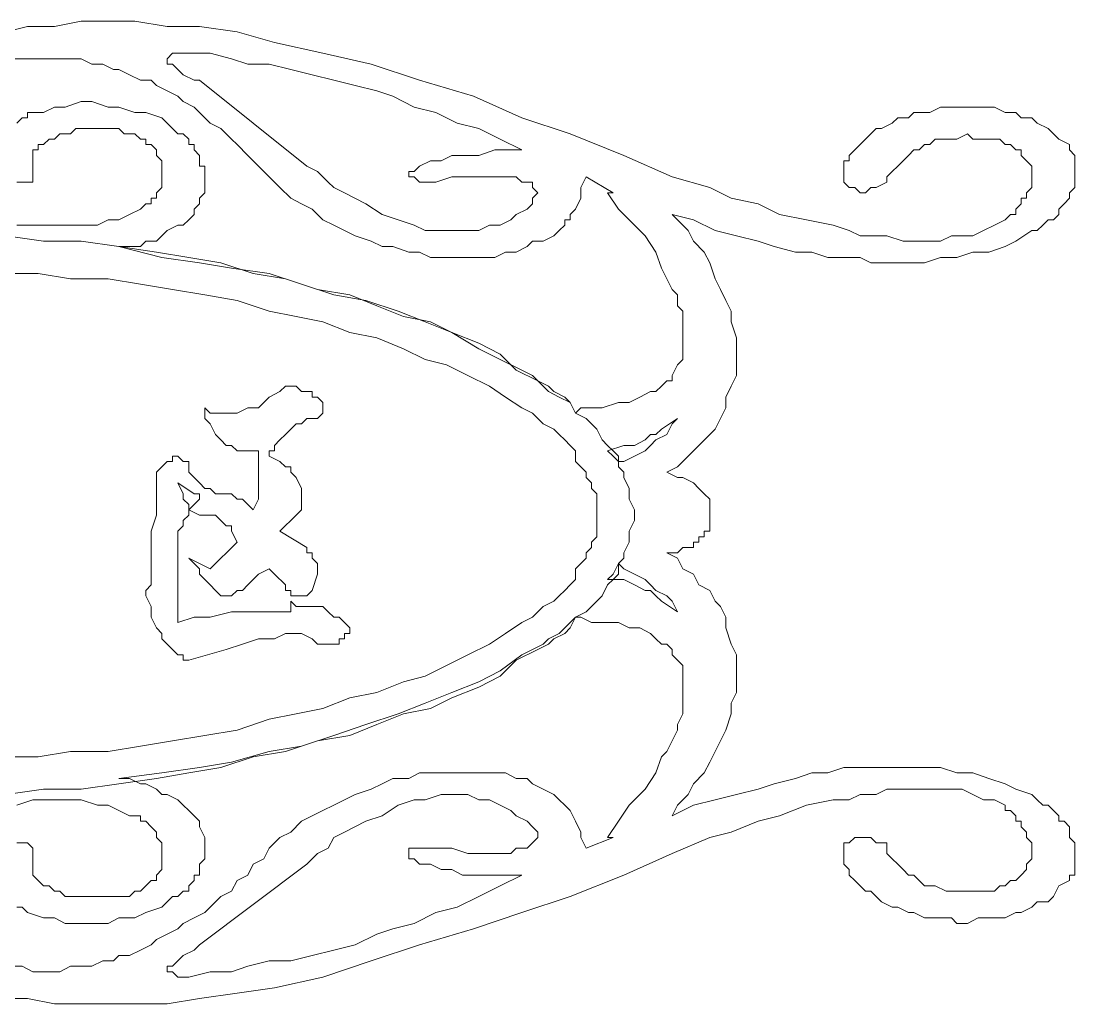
# Model space of a CAD drawing. Extents: x -66030 to 95157, y -13132 to 45879.
# Drawn here: x 1167 to 1934, y 9827 to 10541 of the extents above; entities that cross this region are included whole.
import ezdxf

# ---------------------------------------------------------------- set-up
doc = ezdxf.new("R2010")
doc.units = 0
doc.header["$LTSCALE"] = 100
doc.header["$MEASUREMENT"] = 0
doc.layers.get('0').update_dxf_attribs({"linetype": 'CONTINUOUS'})

msp = doc.modelspace()

# ---------------------------------------------------------------- linework, layer by layer
at = {"lineweight": 0}
for points in [[(1156.49, 9830.49), (1172.11, 9830.49), (1191.64, 9826.58), (1211.17, 9826.58), (1230.7, 9826.58), (1250.23, 9826.58), (1273.67, 9826.58), (1297.1, 9830.49), (1324.44, 9834.39), (1351.79, 9838.3), (1386.94, 9846.11), (1422.09, 9857.83), (1457.25, 9869.55), (1496.31, 9881.26), (1531.46, 9892.98), (1566.61, 9904.7), (1605.67, 9920.32), (1640.83, 9935.95), (1668.17, 9947.67), (1683.79, 9951.57), (1703.32, 9959.38), (1718.95, 9963.29), (1738.48, 9971.1), (1758.01, 9975.01), (1769.72, 9975.01), (1777.54, 9978.91), (1789.25, 9978.91), (1797.07, 9982.82), (1808.78, 9982.82), (1816.6, 9982.82), (1828.31, 9982.82), (1836.13, 9982.82), (1843.94, 9982.82), (1851.75, 9982.82), (1859.56, 9978.91), (1867.37, 9975.01), (1875.18, 9975.01), (1883, 9971.1), (1883, 9967.2), (1886.9, 9967.2), (1890.81, 9963.29), (1890.81, 9959.38), (1894.71, 9959.38), (1894.71, 9955.48), (1898.62, 9951.57), (1898.62, 9947.67), (1902.53, 9943.76), (1902.53, 9939.85), (1902.53, 9935.95), (1902.53, 9932.04), (1902.53, 9932.04), (1898.62, 9928.14), (1898.62, 9924.23), (1894.71, 9920.32), (1894.71, 9920.32), (1890.81, 9916.42), (1886.9, 9916.42), (1883, 9912.51), (1879.09, 9912.51), (1875.18, 9908.61), (1867.37, 9908.61), (1863.47, 9908.61), (1859.56, 9908.61), (1855.66, 9908.61), (1847.84, 9908.61), (1843.94, 9908.61), (1840.03, 9908.61), (1832.22, 9912.51), (1828.31, 9912.51), (1824.41, 9912.51), (1820.5, 9916.42), (1816.6, 9920.32), (1812.69, 9920.32), (1808.78, 9924.23), (1804.88, 9928.14), (1800.97, 9932.04), (1797.07, 9935.95), (1797.07, 9943.76), (1789.25, 9943.76), (1785.35, 9947.67), (1781.44, 9947.67), (1777.54, 9947.67), (1777.54, 9947.67), (1773.63, 9947.67), (1773.63, 9947.67), (1769.72, 9943.76), (1769.72, 9943.76), (1765.82, 9943.76), (1765.82, 9939.85), (1765.82, 9935.95), (1765.82, 9932.04), (1765.82, 9928.14), (1769.72, 9924.23), (1769.72, 9920.32), (1773.63, 9916.42), (1777.54, 9912.51), (1781.44, 9908.61), (1785.35, 9908.61), (1789.25, 9904.7), (1793.16, 9900.79), (1800.97, 9896.89), (1804.88, 9896.89), (1812.69, 9892.98), (1816.6, 9892.98), (1824.41, 9889.08), (1828.31, 9889.08), (1836.13, 9889.08), (1843.94, 9889.08), (1847.84, 9885.17), (1855.66, 9885.17), (1863.47, 9889.08), (1871.28, 9889.08), (1875.18, 9889.08), (1883, 9889.08), (1890.81, 9892.98), (1894.71, 9892.98), (1902.53, 9896.89), (1906.43, 9900.79), (1914.24, 9900.79), (1918.15, 9904.7), (1922.06, 9912.51), (1929.87, 9916.42), (1929.87, 9920.32), (1933.77, 9920.32), (1933.77, 9924.23), (1933.77, 9928.14), (1933.77, 9932.04), (1933.77, 9935.95), (1933.77, 9939.85), (1933.77, 9943.76), (1933.77, 9943.76), (1929.87, 9947.67), (1929.87, 9951.57), (1929.87, 9955.48), (1925.96, 9959.38), (1922.06, 9959.38), (1922.06, 9963.29), (1918.15, 9967.2), (1914.24, 9971.1), (1910.34, 9971.1), (1906.43, 9975.01), (1902.53, 9978.91), (1890.81, 9982.82), (1883, 9986.72), (1871.28, 9990.63), (1859.56, 9994.54), (1847.84, 9994.54), (1836.13, 9998.44), (1824.41, 9998.44), (1816.6, 9998.44), (1808.78, 9998.44), (1797.07, 9998.44), (1785.35, 9998.44), (1777.54, 9998.44), (1765.82, 9998.44), (1754.1, 9994.54), (1742.38, 9994.54), (1730.66, 9990.63), (1715.04, 9986.72), (1703.32, 9982.82), (1687.7, 9978.91), (1672.07, 9975.01), (1656.45, 9971.1), (1640.83, 9963.29), (1644.73, 9971.1), (1652.54, 9978.91), (1656.45, 9986.72), (1664.26, 9994.54), (1668.17, 10002.35), (1672.07, 10010.16), (1675.98, 10017.97), (1679.89, 10025.78), (1683.79, 10037.5), (1683.79, 10045.31), (1687.7, 10053.13), (1687.7, 10060.94), (1687.7, 10072.66), (1687.7, 10080.47), (1683.79, 10088.28), (1679.89, 10100), (1679.89, 10107.81), (1675.98, 10115.62), (1672.07, 10119.53), (1668.17, 10127.34), (1660.36, 10131.25), (1656.45, 10139.06), (1648.64, 10142.96), (1644.73, 10150.78), (1636.92, 10154.68), (1644.73, 10154.68), (1648.64, 10158.59), (1656.45, 10158.59), (1656.45, 10162.49), (1660.36, 10162.49), (1660.36, 10166.4), (1664.26, 10166.4), (1664.26, 10170.31), (1668.17, 10170.31), (1668.17, 10174.21), (1668.17, 10174.21), (1668.17, 10178.12), (1668.17, 10182.02), (1668.17, 10182.02), (1668.17, 10182.02), (1668.17, 10182.02), (1668.17, 10185.93), (1668.17, 10185.93), (1668.17, 10185.93), (1668.17, 10185.93), (1668.17, 10189.84), (1668.17, 10193.74), (1668.17, 10193.74), (1664.26, 10197.65), (1664.26, 10197.65), (1660.36, 10201.55), (1660.36, 10201.55), (1656.45, 10205.46), (1656.45, 10205.46), (1648.64, 10209.37), (1644.73, 10209.37), (1636.92, 10213.27), (1644.73, 10217.18), (1648.64, 10221.08), (1656.45, 10228.89), (1660.36, 10232.8), (1668.17, 10240.61), (1672.07, 10244.52), (1675.98, 10252.33), (1679.89, 10260.14), (1679.89, 10267.95), (1683.79, 10275.77), (1687.7, 10283.58), (1687.7, 10295.3), (1687.7, 10303.11), (1687.7, 10310.92), (1683.79, 10322.64), (1683.79, 10330.45), (1679.89, 10338.26), (1675.98, 10346.07), (1672.07, 10353.89), (1668.17, 10365.6), (1664.26, 10373.42), (1656.45, 10381.23), (1652.54, 10389.04), (1644.73, 10396.85), (1640.83, 10400.76), (1656.45, 10396.85), (1672.07, 10389.04), (1687.7, 10385.13), (1703.32, 10381.23), (1715.04, 10377.32), (1730.66, 10373.42), (1742.38, 10373.42), (1754.1, 10369.51), (1765.82, 10369.51), (1777.54, 10369.51), (1785.35, 10365.6), (1797.07, 10365.6), (1808.78, 10365.6), (1816.6, 10365.6), (1824.41, 10365.6), (1836.13, 10369.51), (1847.84, 10369.51), (1859.56, 10373.42), (1871.28, 10373.42), (1883, 10377.32), (1890.81, 10381.23), (1902.53, 10389.04), (1906.43, 10389.04), (1910.34, 10392.95), (1914.24, 10396.85), (1918.15, 10396.85), (1922.06, 10400.76), (1922.06, 10404.66), (1925.96, 10408.57), (1929.87, 10412.48), (1929.87, 10412.48), (1929.87, 10416.38), (1933.77, 10420.29), (1933.77, 10424.19), (1933.77, 10428.1), (1933.77, 10432.01), (1933.77, 10432.01), (1933.77, 10435.91), (1933.77, 10439.82), (1933.77, 10443.72), (1929.87, 10447.63), (1929.87, 10451.54), (1922.06, 10455.44), (1918.15, 10459.35), (1914.24, 10463.25), (1906.43, 10467.16), (1902.53, 10471.06), (1894.71, 10471.06), (1890.81, 10474.97), (1883, 10474.97), (1875.18, 10478.88), (1871.28, 10478.88), (1863.47, 10478.88), (1855.66, 10478.88), (1847.84, 10478.88), (1843.94, 10478.88), (1836.13, 10478.88), (1828.31, 10474.97), (1824.41, 10474.97), (1816.6, 10474.97), (1812.69, 10471.06), (1804.88, 10471.06), (1800.97, 10467.16), (1793.16, 10463.25), (1789.25, 10463.25), (1785.35, 10459.35), (1781.44, 10455.44), (1777.54, 10451.54), (1773.63, 10447.63), (1769.72, 10443.72), (1769.72, 10439.82), (1765.82, 10439.82), (1765.82, 10435.91), (1765.82, 10432.01), (1765.82, 10424.19), (1765.82, 10424.19), (1769.72, 10420.29), (1769.72, 10420.29), (1773.63, 10420.29), (1773.63, 10420.29), (1777.54, 10416.38), (1777.54, 10416.38), (1781.44, 10416.38), (1785.35, 10420.29), (1789.25, 10420.29), (1797.07, 10424.19), (1797.07, 10428.1), (1800.97, 10432.01), (1804.88, 10435.91), (1808.78, 10439.82), (1812.69, 10443.72), (1816.6, 10447.63), (1820.5, 10447.63), (1824.41, 10451.54), (1828.31, 10451.54), (1832.22, 10455.44), (1840.03, 10455.44), (1843.94, 10455.44), (1847.84, 10455.44), (1855.66, 10459.35), (1859.56, 10455.44), (1863.47, 10455.44), (1867.37, 10455.44), (1875.18, 10455.44), (1879.09, 10455.44), (1883, 10451.54), (1886.9, 10451.54), (1890.81, 10447.63), (1894.71, 10447.63), (1894.71, 10443.72), (1898.62, 10439.82), (1898.62, 10439.82), (1902.53, 10435.91), (1902.53, 10432.01), (1902.53, 10428.1), (1902.53, 10424.19), (1902.53, 10420.29), (1898.62, 10416.38), (1898.62, 10412.48), (1894.71, 10412.48), (1894.71, 10408.57), (1890.81, 10404.66), (1890.81, 10400.76), (1886.9, 10400.76), (1883, 10396.85), (1883, 10396.85), (1875.18, 10392.95), (1867.37, 10389.04), (1859.56, 10385.13), (1851.75, 10385.13), (1843.94, 10385.13), (1836.13, 10381.23), (1828.31, 10381.23), (1816.6, 10381.23), (1808.78, 10381.23), (1797.07, 10385.13), (1789.25, 10385.13), (1777.54, 10385.13), (1769.72, 10389.04), (1758.01, 10392.95), (1738.48, 10396.85), (1718.95, 10400.76), (1703.32, 10408.57), (1683.79, 10412.48), (1668.17, 10420.29), (1640.83, 10428.1), (1605.67, 10443.72), (1566.61, 10459.35), (1531.46, 10471.06), (1496.31, 10486.69), (1457.25, 10498.41), (1422.09, 10510.12), (1386.94, 10517.94), (1351.79, 10525.75), (1324.44, 10533.56), (1297.1, 10537.47), (1273.67, 10537.47), (1250.23, 10541.37), (1230.7, 10541.37), (1211.17, 10541.37), (1191.64, 10537.47), (1172.11, 10537.47), (1156.49, 10533.56)], [(1156.49, 9830.49), (1172.11, 9830.49), (1191.64, 9826.58), (1211.17, 9826.58), (1230.7, 9826.58), (1250.23, 9826.58), (1273.67, 9826.58), (1297.1, 9830.49), (1324.44, 9834.39), (1351.79, 9838.3), (1386.94, 9846.11), (1422.09, 9857.83), (1457.25, 9869.55), (1496.31, 9881.26), (1531.46, 9892.98), (1566.61, 9904.7), (1605.67, 9920.32), (1640.83, 9935.95), (1668.17, 9947.67), (1683.79, 9951.57), (1703.32, 9959.38), (1718.95, 9963.29), (1738.48, 9971.1), (1758.01, 9975.01), (1769.72, 9975.01), (1777.54, 9978.91), (1789.25, 9978.91), (1797.07, 9982.82), (1808.78, 9982.82), (1816.6, 9982.82), (1828.31, 9982.82), (1836.13, 9982.82), (1843.94, 9982.82), (1851.75, 9982.82), (1859.56, 9978.91), (1867.37, 9975.01), (1875.18, 9975.01), (1883, 9971.1), (1883, 9967.2), (1886.9, 9967.2), (1890.81, 9963.29), (1890.81, 9959.38), (1894.71, 9959.38), (1894.71, 9955.48), (1898.62, 9951.57), (1898.62, 9947.67), (1902.53, 9943.76), (1902.53, 9939.85), (1902.53, 9935.95), (1902.53, 9932.04), (1902.53, 9932.04), (1898.62, 9928.14), (1898.62, 9924.23), (1894.71, 9920.32), (1894.71, 9920.32), (1890.81, 9916.42), (1886.9, 9916.42), (1883, 9912.51), (1879.09, 9912.51), (1875.18, 9908.61), (1867.37, 9908.61), (1863.47, 9908.61), (1859.56, 9908.61), (1855.66, 9908.61), (1847.84, 9908.61), (1843.94, 9908.61), (1840.03, 9908.61), (1832.22, 9912.51), (1828.31, 9912.51), (1824.41, 9912.51), (1820.5, 9916.42), (1816.6, 9920.32), (1812.69, 9920.32), (1808.78, 9924.23), (1804.88, 9928.14), (1800.97, 9932.04), (1797.07, 9935.95), (1797.07, 9943.76), (1789.25, 9943.76), (1785.35, 9947.67), (1781.44, 9947.67), (1777.54, 9947.67), (1777.54, 9947.67), (1773.63, 9947.67), (1773.63, 9947.67), (1769.72, 9943.76), (1769.72, 9943.76), (1765.82, 9943.76), (1765.82, 9939.85), (1765.82, 9935.95), (1765.82, 9932.04), (1765.82, 9928.14), (1769.72, 9924.23), (1769.72, 9920.32), (1773.63, 9916.42), (1777.54, 9912.51), (1781.44, 9908.61), (1785.35, 9908.61), (1789.25, 9904.7), (1793.16, 9900.79), (1800.97, 9896.89), (1804.88, 9896.89), (1812.69, 9892.98), (1816.6, 9892.98), (1824.41, 9889.08), (1828.31, 9889.08), (1836.13, 9889.08), (1843.94, 9889.08), (1847.84, 9885.17), (1855.66, 9885.17), (1863.47, 9889.08), (1871.28, 9889.08), (1875.18, 9889.08), (1883, 9889.08), (1890.81, 9892.98), (1894.71, 9892.98), (1902.53, 9896.89), (1906.43, 9900.79), (1914.24, 9900.79), (1918.15, 9904.7), (1922.06, 9912.51), (1929.87, 9916.42), (1929.87, 9920.32), (1933.77, 9920.32), (1933.77, 9924.23), (1933.77, 9928.14), (1933.77, 9932.04), (1933.77, 9935.95), (1933.77, 9939.85), (1933.77, 9943.76), (1933.77, 9943.76), (1929.87, 9947.67), (1929.87, 9951.57), (1929.87, 9955.48), (1925.96, 9959.38), (1922.06, 9959.38), (1922.06, 9963.29), (1918.15, 9967.2), (1914.24, 9971.1), (1910.34, 9971.1), (1906.43, 9975.01), (1902.53, 9978.91), (1890.81, 9982.82), (1883, 9986.72), (1871.28, 9990.63), (1859.56, 9994.54), (1847.84, 9994.54), (1836.13, 9998.44), (1824.41, 9998.44), (1816.6, 9998.44), (1808.78, 9998.44), (1797.07, 9998.44), (1785.35, 9998.44), (1777.54, 9998.44), (1765.82, 9998.44), (1754.1, 9994.54), (1742.38, 9994.54), (1730.66, 9990.63), (1715.04, 9986.72), (1703.32, 9982.82), (1687.7, 9978.91), (1672.07, 9975.01), (1656.45, 9971.1), (1640.83, 9963.29), (1644.73, 9971.1), (1652.54, 9978.91), (1656.45, 9986.72), (1664.26, 9994.54), (1668.17, 10002.35), (1672.07, 10010.16), (1675.98, 10017.97), (1679.89, 10025.78), (1683.79, 10037.5), (1683.79, 10045.31), (1687.7, 10053.13), (1687.7, 10060.94), (1687.7, 10072.66), (1687.7, 10080.47), (1683.79, 10088.28), (1679.89, 10100), (1679.89, 10107.81), (1675.98, 10115.62), (1672.07, 10119.53), (1668.17, 10127.34), (1660.36, 10131.25), (1656.45, 10139.06), (1648.64, 10142.96), (1644.73, 10150.78), (1636.92, 10154.68), (1644.73, 10154.68), (1648.64, 10158.59), (1656.45, 10158.59), (1656.45, 10162.49), (1660.36, 10162.49), (1660.36, 10166.4), (1664.26, 10166.4), (1664.26, 10170.31), (1668.17, 10170.31), (1668.17, 10174.21), (1668.17, 10174.21), (1668.17, 10178.12), (1668.17, 10182.02), (1668.17, 10182.02), (1668.17, 10182.02), (1668.17, 10182.02), (1668.17, 10185.93), (1668.17, 10185.93), (1668.17, 10185.93), (1668.17, 10185.93), (1668.17, 10189.84), (1668.17, 10193.74), (1668.17, 10193.74), (1664.26, 10197.65), (1664.26, 10197.65), (1660.36, 10201.55), (1660.36, 10201.55), (1656.45, 10205.46), (1656.45, 10205.46), (1648.64, 10209.37), (1644.73, 10209.37), (1636.92, 10213.27), (1644.73, 10217.18), (1648.64, 10221.08), (1656.45, 10228.89), (1660.36, 10232.8), (1668.17, 10240.61), (1672.07, 10244.52), (1675.98, 10252.33), (1679.89, 10260.14), (1679.89, 10267.95), (1683.79, 10275.77), (1687.7, 10283.58), (1687.7, 10295.3), (1687.7, 10303.11), (1687.7, 10310.92), (1683.79, 10322.64), (1683.79, 10330.45), (1679.89, 10338.26), (1675.98, 10346.07), (1672.07, 10353.89), (1668.17, 10365.6), (1664.26, 10373.42), (1656.45, 10381.23), (1652.54, 10389.04), (1644.73, 10396.85), (1640.83, 10400.76), (1656.45, 10396.85), (1672.07, 10389.04), (1687.7, 10385.13), (1703.32, 10381.23), (1715.04, 10377.32), (1730.66, 10373.42), (1742.38, 10373.42), (1754.1, 10369.51), (1765.82, 10369.51), (1777.54, 10369.51), (1785.35, 10365.6), (1797.07, 10365.6), (1808.78, 10365.6), (1816.6, 10365.6), (1824.41, 10365.6), (1836.13, 10369.51), (1847.84, 10369.51), (1859.56, 10373.42), (1871.28, 10373.42), (1883, 10377.32), (1890.81, 10381.23), (1902.53, 10389.04), (1906.43, 10389.04), (1910.34, 10392.95), (1914.24, 10396.85), (1918.15, 10396.85), (1922.06, 10400.76), (1922.06, 10404.66), (1925.96, 10408.57), (1929.87, 10412.48), (1929.87, 10412.48), (1929.87, 10416.38), (1933.77, 10420.29), (1933.77, 10424.19), (1933.77, 10428.1), (1933.77, 10432.01), (1933.77, 10432.01), (1933.77, 10435.91), (1933.77, 10439.82), (1933.77, 10443.72), (1929.87, 10447.63), (1929.87, 10451.54), (1922.06, 10455.44), (1918.15, 10459.35), (1914.24, 10463.25), (1906.43, 10467.16), (1902.53, 10471.06), (1894.71, 10471.06), (1890.81, 10474.97), (1883, 10474.97), (1875.18, 10478.88), (1871.28, 10478.88), (1863.47, 10478.88), (1855.66, 10478.88), (1847.84, 10478.88), (1843.94, 10478.88), (1836.13, 10478.88), (1828.31, 10474.97), (1824.41, 10474.97), (1816.6, 10474.97), (1812.69, 10471.06), (1804.88, 10471.06), (1800.97, 10467.16), (1793.16, 10463.25), (1789.25, 10463.25), (1785.35, 10459.35), (1781.44, 10455.44), (1777.54, 10451.54), (1773.63, 10447.63), (1769.72, 10443.72), (1769.72, 10439.82), (1765.82, 10439.82), (1765.82, 10435.91), (1765.82, 10432.01), (1765.82, 10424.19), (1765.82, 10424.19), (1769.72, 10420.29), (1769.72, 10420.29), (1773.63, 10420.29), (1773.63, 10420.29), (1777.54, 10416.38), (1777.54, 10416.38), (1781.44, 10416.38), (1785.35, 10420.29), (1789.25, 10420.29), (1797.07, 10424.19), (1797.07, 10428.1), (1800.97, 10432.01), (1804.88, 10435.91), (1808.78, 10439.82), (1812.69, 10443.72), (1816.6, 10447.63), (1820.5, 10447.63), (1824.41, 10451.54), (1828.31, 10451.54), (1832.22, 10455.44), (1840.03, 10455.44), (1843.94, 10455.44), (1847.84, 10455.44), (1855.66, 10459.35), (1859.56, 10455.44), (1863.47, 10455.44), (1867.37, 10455.44), (1875.18, 10455.44), (1879.09, 10455.44), (1883, 10451.54), (1886.9, 10451.54), (1890.81, 10447.63), (1894.71, 10447.63), (1894.71, 10443.72), (1898.62, 10439.82), (1898.62, 10439.82), (1902.53, 10435.91), (1902.53, 10432.01), (1902.53, 10428.1), (1902.53, 10424.19), (1902.53, 10420.29), (1898.62, 10416.38), (1898.62, 10412.48), (1894.71, 10412.48), (1894.71, 10408.57), (1890.81, 10404.66), (1890.81, 10400.76), (1886.9, 10400.76), (1883, 10396.85), (1883, 10396.85), (1875.18, 10392.95), (1867.37, 10389.04), (1859.56, 10385.13), (1851.75, 10385.13), (1843.94, 10385.13), (1836.13, 10381.23), (1828.31, 10381.23), (1816.6, 10381.23), (1808.78, 10381.23), (1797.07, 10385.13), (1789.25, 10385.13), (1777.54, 10385.13), (1769.72, 10389.04), (1758.01, 10392.95), (1738.48, 10396.85), (1718.95, 10400.76), (1703.32, 10408.57), (1683.79, 10412.48), (1668.17, 10420.29), (1640.83, 10428.1), (1605.67, 10443.72), (1566.61, 10459.35), (1531.46, 10471.06), (1496.31, 10486.69), (1457.25, 10498.41), (1422.09, 10510.12), (1386.94, 10517.94), (1351.79, 10525.75), (1324.44, 10533.56), (1297.1, 10537.47), (1273.67, 10537.47), (1250.23, 10541.37), (1230.7, 10541.37), (1211.17, 10541.37), (1191.64, 10537.47), (1172.11, 10537.47), (1156.49, 10533.56)], [(1164.3, 10467.16), (1168.2, 10471.06), (1172.11, 10471.06), (1172.11, 10474.97), (1183.83, 10474.97), (1191.64, 10478.88), (1199.45, 10478.88), (1211.17, 10482.78), (1218.98, 10482.78), (1230.7, 10478.88), (1238.51, 10478.88), (1250.23, 10474.97), (1258.04, 10474.97), (1269.76, 10471.06), (1273.67, 10467.16), (1277.57, 10463.25), (1281.48, 10459.35), (1285.38, 10459.35), (1289.29, 10455.44), (1289.29, 10451.54), (1293.2, 10451.54), (1293.2, 10447.63), (1297.1, 10443.72), (1297.1, 10435.91), (1301.01, 10435.91), (1301.01, 10432.01), (1301.01, 10428.1), (1301.01, 10424.19), (1301.01, 10420.29), (1301.01, 10416.38), (1297.1, 10412.48), (1297.1, 10408.57), (1293.2, 10404.66), (1293.2, 10400.76), (1289.29, 10396.85), (1285.38, 10392.95), (1281.48, 10392.95), (1273.67, 10389.04), (1269.76, 10385.13), (1265.85, 10381.23), (1258.04, 10381.23), (1254.14, 10377.32), (1246.32, 10377.32), (1238.51, 10377.32), (1238.51, 10377.32), (1269.76, 10369.51), (1297.1, 10365.6), (1320.54, 10361.7), (1347.88, 10357.79), (1371.32, 10349.98), (1394.75, 10342.17), (1418.19, 10338.26), (1441.62, 10330.45), (1461.15, 10322.64), (1480.68, 10314.83), (1500.21, 10303.11), (1515.84, 10295.3), (1531.46, 10287.48), (1539.27, 10283.58), (1547.08, 10275.77), (1550.99, 10271.86), (1558.8, 10267.95), (1566.61, 10264.05), (1570.52, 10256.24), (1574.43, 10260.14), (1582.24, 10260.14), (1590.05, 10260.14), (1601.77, 10264.05), (1609.58, 10264.05), (1617.39, 10267.95), (1625.2, 10271.86), (1629.11, 10271.86), (1633.01, 10275.77), (1636.92, 10279.67), (1640.83, 10279.67), (1640.83, 10283.58), (1644.73, 10291.39), (1648.64, 10295.3), (1648.64, 10299.2), (1648.64, 10307.01), (1648.64, 10310.92), (1648.64, 10318.73), (1648.64, 10322.64), (1648.64, 10330.45), (1644.73, 10334.36), (1644.73, 10342.17), (1640.83, 10346.07), (1636.92, 10353.89), (1633.01, 10361.7), (1629.11, 10373.42), (1621.3, 10385.13), (1609.58, 10396.85), (1601.77, 10404.66), (1593.96, 10416.38), (1597.86, 10416.38), (1578.33, 10428.1), (1574.43, 10420.29), (1574.43, 10412.48), (1570.52, 10404.66), (1566.61, 10400.76), (1566.61, 10396.85), (1562.71, 10396.85), (1562.71, 10392.95), (1558.8, 10389.04), (1554.9, 10385.13), (1547.08, 10381.23), (1539.27, 10381.23), (1535.37, 10377.32), (1527.55, 10373.42), (1519.74, 10373.42), (1511.93, 10369.51), (1504.12, 10369.51), (1492.4, 10369.51), (1484.59, 10369.51), (1476.78, 10369.51), (1465.06, 10369.51), (1457.25, 10373.42), (1449.43, 10373.42), (1437.72, 10377.32), (1429.9, 10377.32), (1422.09, 10381.23), (1410.37, 10385.13), (1402.56, 10389.04), (1394.75, 10392.95), (1386.94, 10396.85), (1379.13, 10404.66), (1371.32, 10408.57), (1363.5, 10412.48), (1355.69, 10420.29), (1347.88, 10428.1), (1343.97, 10432.01), (1336.16, 10439.82), (1332.26, 10443.72), (1324.44, 10451.54), (1320.54, 10455.44), (1312.73, 10463.25), (1304.91, 10467.16), (1301.01, 10471.06), (1293.2, 10478.88), (1285.38, 10482.78), (1281.48, 10486.69), (1273.67, 10490.59), (1265.85, 10494.5), (1261.95, 10498.41), (1254.14, 10498.41), (1246.32, 10502.31), (1238.51, 10506.22), (1234.61, 10506.22), (1226.79, 10510.12), (1218.98, 10510.12), (1211.17, 10514.03), (1203.36, 10514.03), (1195.55, 10514.03), (1187.73, 10514.03), (1183.83, 10514.03), (1176.02, 10514.03), (1168.2, 10514.03), (1160.39, 10514.03)], [(1164.3, 10467.16), (1168.2, 10471.06), (1172.11, 10471.06), (1172.11, 10474.97), (1183.83, 10474.97), (1191.64, 10478.88), (1199.45, 10478.88), (1211.17, 10482.78), (1218.98, 10482.78), (1230.7, 10478.88), (1238.51, 10478.88), (1250.23, 10474.97), (1258.04, 10474.97), (1269.76, 10471.06), (1273.67, 10467.16), (1277.57, 10463.25), (1281.48, 10459.35), (1285.38, 10459.35), (1289.29, 10455.44), (1289.29, 10451.54), (1293.2, 10451.54), (1293.2, 10447.63), (1297.1, 10443.72), (1297.1, 10435.91), (1301.01, 10435.91), (1301.01, 10432.01), (1301.01, 10428.1), (1301.01, 10424.19), (1301.01, 10420.29), (1301.01, 10416.38), (1297.1, 10412.48), (1297.1, 10408.57), (1293.2, 10404.66), (1293.2, 10400.76), (1289.29, 10396.85), (1285.38, 10392.95), (1281.48, 10392.95), (1273.67, 10389.04), (1269.76, 10385.13), (1265.85, 10381.23), (1258.04, 10381.23), (1254.14, 10377.32), (1246.32, 10377.32), (1238.51, 10377.32), (1238.51, 10377.32), (1269.76, 10369.51), (1297.1, 10365.6), (1320.54, 10361.7), (1347.88, 10357.79), (1371.32, 10349.98), (1394.75, 10342.17), (1418.19, 10338.26), (1441.62, 10330.45), (1461.15, 10322.64), (1480.68, 10314.83), (1500.21, 10303.11), (1515.84, 10295.3), (1531.46, 10287.48), (1539.27, 10283.58), (1547.08, 10275.77), (1550.99, 10271.86), (1558.8, 10267.95), (1566.61, 10264.05), (1570.52, 10256.24), (1574.43, 10260.14), (1582.24, 10260.14), (1590.05, 10260.14), (1601.77, 10264.05), (1609.58, 10264.05), (1617.39, 10267.95), (1625.2, 10271.86), (1629.11, 10271.86), (1633.01, 10275.77), (1636.92, 10279.67), (1640.83, 10279.67), (1640.83, 10283.58), (1644.73, 10291.39), (1648.64, 10295.3), (1648.64, 10299.2), (1648.64, 10307.01), (1648.64, 10310.92), (1648.64, 10318.73), (1648.64, 10322.64), (1648.64, 10330.45), (1644.73, 10334.36), (1644.73, 10342.17), (1640.83, 10346.07), (1636.92, 10353.89), (1633.01, 10361.7), (1629.11, 10373.42), (1621.3, 10385.13), (1609.58, 10396.85), (1601.77, 10404.66), (1593.96, 10416.38), (1597.86, 10416.38), (1578.33, 10428.1), (1574.43, 10420.29), (1574.43, 10412.48), (1570.52, 10404.66), (1566.61, 10400.76), (1566.61, 10396.85), (1562.71, 10396.85), (1562.71, 10392.95), (1558.8, 10389.04), (1554.9, 10385.13), (1547.08, 10381.23), (1539.27, 10381.23), (1535.37, 10377.32), (1527.55, 10373.42), (1519.74, 10373.42), (1511.93, 10369.51), (1504.12, 10369.51), (1492.4, 10369.51), (1484.59, 10369.51), (1476.78, 10369.51), (1465.06, 10369.51), (1457.25, 10373.42), (1449.43, 10373.42), (1437.72, 10377.32), (1429.9, 10377.32), (1422.09, 10381.23), (1410.37, 10385.13), (1402.56, 10389.04), (1394.75, 10392.95), (1386.94, 10396.85), (1379.13, 10404.66), (1371.32, 10408.57), (1363.5, 10412.48), (1355.69, 10420.29), (1347.88, 10428.1), (1343.97, 10432.01), (1336.16, 10439.82), (1332.26, 10443.72), (1324.44, 10451.54), (1320.54, 10455.44), (1312.73, 10463.25), (1304.91, 10467.16), (1301.01, 10471.06), (1293.2, 10478.88), (1285.38, 10482.78), (1281.48, 10486.69), (1273.67, 10490.59), (1265.85, 10494.5), (1261.95, 10498.41), (1254.14, 10498.41), (1246.32, 10502.31), (1238.51, 10506.22), (1234.61, 10506.22), (1226.79, 10510.12), (1218.98, 10510.12), (1211.17, 10514.03), (1203.36, 10514.03), (1195.55, 10514.03), (1187.73, 10514.03), (1183.83, 10514.03), (1176.02, 10514.03), (1168.2, 10514.03), (1160.39, 10514.03)], [(1164.3, 10392.95), (1176.02, 10392.95), (1187.73, 10392.95), (1199.45, 10392.95), (1211.17, 10392.95), (1222.89, 10392.95), (1230.7, 10396.85), (1238.51, 10396.85), (1246.32, 10400.76), (1254.14, 10404.66), (1254.14, 10404.66), (1258.04, 10408.57), (1261.95, 10408.57), (1261.95, 10412.48), (1265.85, 10412.48), (1265.85, 10416.38), (1269.76, 10420.29), (1269.76, 10424.19), (1269.76, 10428.1), (1269.76, 10428.1), (1269.76, 10432.01), (1269.76, 10435.91), (1269.76, 10439.82), (1269.76, 10439.82), (1265.85, 10443.72), (1265.85, 10447.63), (1261.95, 10451.54), (1258.04, 10451.54), (1258.04, 10455.44), (1254.14, 10455.44), (1250.23, 10459.35), (1246.32, 10459.35), (1242.42, 10459.35), (1238.51, 10463.25), (1230.7, 10463.25), (1226.79, 10463.25), (1222.89, 10463.25), (1215.08, 10463.25), (1211.17, 10463.25), (1207.26, 10463.25), (1203.36, 10459.35), (1199.45, 10459.35), (1195.55, 10459.35), (1191.64, 10455.44), (1187.73, 10455.44), (1183.83, 10451.54), (1179.92, 10451.54), (1179.92, 10447.63), (1176.02, 10447.63), (1176.02, 10443.72), (1176.02, 10439.82), (1176.02, 10439.82), (1176.02, 10435.91), (1176.02, 10432.01), (1176.02, 10428.1), (1176.02, 10428.1), (1176.02, 10424.19), (1176.02, 10424.19), (1172.11, 10424.19), (1172.11, 10424.19), (1168.2, 10424.19), (1164.3, 10424.19)], [(1164.3, 10392.95), (1176.02, 10392.95), (1187.73, 10392.95), (1199.45, 10392.95), (1211.17, 10392.95), (1222.89, 10392.95), (1230.7, 10396.85), (1238.51, 10396.85), (1246.32, 10400.76), (1254.14, 10404.66), (1254.14, 10404.66), (1258.04, 10408.57), (1261.95, 10408.57), (1261.95, 10412.48), (1265.85, 10412.48), (1265.85, 10416.38), (1269.76, 10420.29), (1269.76, 10424.19), (1269.76, 10428.1), (1269.76, 10428.1), (1269.76, 10432.01), (1269.76, 10435.91), (1269.76, 10439.82), (1269.76, 10439.82), (1265.85, 10443.72), (1265.85, 10447.63), (1261.95, 10451.54), (1258.04, 10451.54), (1258.04, 10455.44), (1254.14, 10455.44), (1250.23, 10459.35), (1246.32, 10459.35), (1242.42, 10459.35), (1238.51, 10463.25), (1230.7, 10463.25), (1226.79, 10463.25), (1222.89, 10463.25), (1215.08, 10463.25), (1211.17, 10463.25), (1207.26, 10463.25), (1203.36, 10459.35), (1199.45, 10459.35), (1195.55, 10459.35), (1191.64, 10455.44), (1187.73, 10455.44), (1183.83, 10451.54), (1179.92, 10451.54), (1179.92, 10447.63), (1176.02, 10447.63), (1176.02, 10443.72), (1176.02, 10439.82), (1176.02, 10439.82), (1176.02, 10435.91), (1176.02, 10432.01), (1176.02, 10428.1), (1176.02, 10428.1), (1176.02, 10424.19), (1176.02, 10424.19), (1172.11, 10424.19), (1172.11, 10424.19), (1168.2, 10424.19), (1164.3, 10424.19)], [(1156.49, 9978.91), (1183.83, 9982.82), (1211.17, 9982.82), (1238.51, 9986.72), (1265.85, 9990.63), (1289.29, 9994.54), (1312.73, 9998.44), (1336.16, 10006.25), (1359.6, 10010.16), (1383.03, 10017.97), (1406.47, 10021.88), (1426, 10029.69), (1445.53, 10037.5), (1465.06, 10041.41), (1480.68, 10049.22), (1500.21, 10057.03), (1515.84, 10064.84), (1527.55, 10076.56), (1543.18, 10084.37), (1550.99, 10088.28), (1554.9, 10092.19), (1562.71, 10096.09), (1566.61, 10100), (1570.52, 10107.81), (1578.33, 10111.72), (1582.24, 10115.62), (1586.14, 10119.53), (1590.05, 10123.43), (1593.96, 10131.25), (1597.86, 10135.15), (1601.77, 10139.06), (1601.77, 10146.87), (1605.67, 10150.78), (1605.67, 10154.68), (1609.58, 10162.49), (1609.58, 10166.4), (1609.58, 10170.31), (1613.49, 10178.12), (1613.49, 10182.02), (1613.49, 10185.93), (1609.58, 10193.74), (1609.58, 10197.65), (1609.58, 10201.55), (1605.67, 10209.37), (1605.67, 10213.27), (1601.77, 10217.18), (1601.77, 10224.99), (1597.86, 10228.89), (1593.96, 10232.8), (1590.05, 10236.71), (1586.14, 10244.52), (1582.24, 10248.42), (1578.33, 10252.33), (1570.52, 10256.24), (1566.61, 10264.05), (1562.71, 10267.95), (1554.9, 10271.86), (1550.99, 10275.77), (1543.18, 10279.67), (1527.55, 10287.48), (1515.84, 10299.2), (1500.21, 10307.01), (1480.68, 10314.83), (1465.06, 10322.64), (1445.53, 10326.54), (1426, 10334.36), (1406.47, 10342.17), (1383.03, 10346.07), (1359.6, 10353.89), (1336.16, 10357.79), (1312.73, 10365.6), (1289.29, 10369.51), (1265.85, 10373.42), (1238.51, 10377.32), (1211.17, 10381.23), (1183.83, 10381.23), (1156.49, 10385.13)], [(1152.58, 10006.25), (1179.92, 10006.25), (1203.36, 10010.16), (1230.7, 10010.16), (1254.14, 10014.07), (1277.57, 10017.97), (1301.01, 10021.88), (1324.44, 10025.78), (1347.88, 10033.6), (1367.41, 10037.5), (1386.94, 10041.41), (1406.47, 10049.22), (1426, 10053.13), (1445.53, 10060.94), (1461.15, 10064.84), (1476.78, 10072.66), (1492.4, 10080.47), (1508.02, 10088.28), (1519.74, 10096.09), (1531.46, 10103.9), (1539.27, 10107.81), (1543.18, 10111.72), (1547.08, 10115.62), (1554.9, 10119.53), (1558.8, 10123.43), (1562.71, 10127.34), (1566.61, 10131.25), (1570.52, 10135.15), (1570.52, 10142.96), (1574.43, 10146.87), (1578.33, 10150.78), (1578.33, 10154.68), (1582.24, 10158.59), (1582.24, 10162.49), (1586.14, 10166.4), (1586.14, 10174.21), (1586.14, 10178.12), (1586.14, 10182.02), (1586.14, 10185.93), (1586.14, 10189.84), (1586.14, 10197.65), (1582.24, 10201.55), (1582.24, 10205.46), (1578.33, 10209.37), (1578.33, 10213.27), (1574.43, 10217.18), (1570.52, 10221.08), (1570.52, 10228.89), (1566.61, 10232.8), (1562.71, 10236.71), (1558.8, 10240.61), (1554.9, 10244.52), (1547.08, 10248.42), (1543.18, 10252.33), (1539.27, 10256.24), (1531.46, 10260.14), (1519.74, 10267.95), (1508.02, 10275.77), (1492.4, 10283.58), (1476.78, 10291.39), (1461.15, 10295.3), (1445.53, 10303.11), (1426, 10310.92), (1406.47, 10314.83), (1386.94, 10322.64), (1367.41, 10326.54), (1347.88, 10330.45), (1324.44, 10338.26), (1301.01, 10342.17), (1277.57, 10346.07), (1254.14, 10349.98), (1230.7, 10353.89), (1203.36, 10353.89), (1179.92, 10357.79), (1152.58, 10357.79)], [(1164.3, 9896.89), (1168.2, 9896.89), (1172.11, 9892.98), (1172.11, 9892.98), (1183.83, 9889.08), (1191.64, 9889.08), (1199.45, 9885.17), (1211.17, 9885.17), (1218.98, 9885.17), (1230.7, 9885.17), (1238.51, 9889.08), (1250.23, 9889.08), (1258.04, 9892.98), (1269.76, 9896.89), (1273.67, 9900.79), (1277.57, 9904.7), (1281.48, 9904.7), (1285.38, 9908.61), (1289.29, 9908.61), (1289.29, 9912.51), (1293.2, 9916.42), (1293.2, 9920.32), (1297.1, 9920.32), (1297.1, 9928.14), (1301.01, 9932.04), (1301.01, 9935.95), (1301.01, 9935.95), (1301.01, 9939.85), (1301.01, 9943.76), (1301.01, 9947.67), (1297.1, 9955.48), (1297.1, 9959.38), (1293.2, 9963.29), (1293.2, 9963.29), (1289.29, 9967.2), (1285.38, 9971.1), (1281.48, 9975.01), (1273.67, 9978.91), (1269.76, 9978.91), (1265.85, 9982.82), (1258.04, 9986.72), (1254.14, 9986.72), (1246.32, 9990.63), (1238.51, 9990.63), (1238.51, 9990.63), (1269.76, 9994.54), (1297.1, 9998.44), (1320.54, 10002.35), (1347.88, 10010.16), (1371.32, 10014.07), (1394.75, 10021.88), (1418.19, 10029.69), (1441.62, 10037.5), (1461.15, 10045.31), (1480.68, 10053.13), (1500.21, 10060.94), (1515.84, 10068.75), (1531.46, 10080.47), (1539.27, 10084.37), (1547.08, 10088.28), (1550.99, 10092.19), (1558.8, 10096.09), (1566.61, 10103.9), (1570.52, 10107.81), (1574.43, 10107.81), (1582.24, 10103.9), (1590.05, 10103.9), (1601.77, 10103.9), (1609.58, 10100), (1617.39, 10100), (1625.2, 10096.09), (1629.11, 10092.19), (1633.01, 10088.28), (1636.92, 10088.28), (1640.83, 10084.37), (1640.83, 10080.47), (1644.73, 10076.56), (1648.64, 10072.66), (1648.64, 10064.84), (1648.64, 10060.94), (1648.64, 10053.13), (1648.64, 10049.22), (1648.64, 10041.41), (1648.64, 10037.5), (1644.73, 10029.69), (1644.73, 10025.78), (1640.83, 10017.97), (1636.92, 10010.16), (1633.01, 10006.25), (1629.11, 9994.54), (1621.3, 9982.82), (1609.58, 9971.1), (1601.77, 9959.38), (1593.96, 9947.67), (1597.86, 9947.67), (1578.33, 9939.85), (1574.43, 9947.67), (1574.43, 9951.57), (1570.52, 9959.38), (1566.61, 9967.2), (1566.61, 9967.2), (1562.71, 9971.1), (1562.71, 9971.1), (1558.8, 9975.01), (1554.9, 9978.91), (1547.08, 9982.82), (1539.27, 9986.72), (1535.37, 9990.63), (1527.55, 9990.63), (1519.74, 9994.54), (1511.93, 9994.54), (1504.12, 9994.54), (1492.4, 9994.54), (1484.59, 9994.54), (1476.78, 9994.54), (1465.06, 9994.54), (1457.25, 9994.54), (1449.43, 9990.63), (1437.72, 9990.63), (1429.9, 9986.72), (1422.09, 9982.82), (1410.37, 9978.91), (1402.56, 9975.01), (1394.75, 9971.1), (1386.94, 9967.2), (1379.13, 9963.29), (1371.32, 9959.38), (1363.5, 9951.57), (1355.69, 9947.67), (1347.88, 9939.85), (1343.97, 9932.04), (1336.16, 9928.14), (1332.26, 9920.32), (1324.44, 9916.42), (1320.54, 9908.61), (1312.73, 9904.7), (1304.91, 9896.89), (1301.01, 9892.98), (1293.2, 9889.08), (1285.38, 9885.17), (1281.48, 9881.26), (1273.67, 9877.36), (1265.85, 9873.45), (1261.95, 9869.55), (1254.14, 9865.64), (1246.32, 9861.73), (1238.51, 9861.73), (1234.61, 9857.83), (1226.79, 9857.83), (1218.98, 9853.92), (1211.17, 9853.92), (1203.36, 9853.92), (1195.55, 9850.02), (1187.73, 9850.02), (1183.83, 9850.02), (1176.02, 9850.02), (1168.2, 9853.92), (1160.39, 9853.92)], [(1164.3, 9896.89), (1168.2, 9896.89), (1172.11, 9892.98), (1172.11, 9892.98), (1183.83, 9889.08), (1191.64, 9889.08), (1199.45, 9885.17), (1211.17, 9885.17), (1218.98, 9885.17), (1230.7, 9885.17), (1238.51, 9889.08), (1250.23, 9889.08), (1258.04, 9892.98), (1269.76, 9896.89), (1273.67, 9900.79), (1277.57, 9904.7), (1281.48, 9904.7), (1285.38, 9908.61), (1289.29, 9908.61), (1289.29, 9912.51), (1293.2, 9916.42), (1293.2, 9920.32), (1297.1, 9920.32), (1297.1, 9928.14), (1301.01, 9932.04), (1301.01, 9935.95), (1301.01, 9935.95), (1301.01, 9939.85), (1301.01, 9943.76), (1301.01, 9947.67), (1297.1, 9955.48), (1297.1, 9959.38), (1293.2, 9963.29), (1293.2, 9963.29), (1289.29, 9967.2), (1285.38, 9971.1), (1281.48, 9975.01), (1273.67, 9978.91), (1269.76, 9978.91), (1265.85, 9982.82), (1258.04, 9986.72), (1254.14, 9986.72), (1246.32, 9990.63), (1238.51, 9990.63), (1238.51, 9990.63), (1269.76, 9994.54), (1297.1, 9998.44), (1320.54, 10002.35), (1347.88, 10010.16), (1371.32, 10014.07), (1394.75, 10021.88), (1418.19, 10029.69), (1441.62, 10037.5), (1461.15, 10045.31), (1480.68, 10053.13), (1500.21, 10060.94), (1515.84, 10068.75), (1531.46, 10080.47), (1539.27, 10084.37), (1547.08, 10088.28), (1550.99, 10092.19), (1558.8, 10096.09), (1566.61, 10103.9), (1570.52, 10107.81), (1574.43, 10107.81), (1582.24, 10103.9), (1590.05, 10103.9), (1601.77, 10103.9), (1609.58, 10100), (1617.39, 10100), (1625.2, 10096.09), (1629.11, 10092.19), (1633.01, 10088.28), (1636.92, 10088.28), (1640.83, 10084.37), (1640.83, 10080.47), (1644.73, 10076.56), (1648.64, 10072.66), (1648.64, 10064.84), (1648.64, 10060.94), (1648.64, 10053.13), (1648.64, 10049.22), (1648.64, 10041.41), (1648.64, 10037.5), (1644.73, 10029.69), (1644.73, 10025.78), (1640.83, 10017.97), (1636.92, 10010.16), (1633.01, 10006.25), (1629.11, 9994.54), (1621.3, 9982.82), (1609.58, 9971.1), (1601.77, 9959.38), (1593.96, 9947.67), (1597.86, 9947.67), (1578.33, 9939.85), (1574.43, 9947.67), (1574.43, 9951.57), (1570.52, 9959.38), (1566.61, 9967.2), (1566.61, 9967.2), (1562.71, 9971.1), (1562.71, 9971.1), (1558.8, 9975.01), (1554.9, 9978.91), (1547.08, 9982.82), (1539.27, 9986.72), (1535.37, 9990.63), (1527.55, 9990.63), (1519.74, 9994.54), (1511.93, 9994.54), (1504.12, 9994.54), (1492.4, 9994.54), (1484.59, 9994.54), (1476.78, 9994.54), (1465.06, 9994.54), (1457.25, 9994.54), (1449.43, 9990.63), (1437.72, 9990.63), (1429.9, 9986.72), (1422.09, 9982.82), (1410.37, 9978.91), (1402.56, 9975.01), (1394.75, 9971.1), (1386.94, 9967.2), (1379.13, 9963.29), (1371.32, 9959.38), (1363.5, 9951.57), (1355.69, 9947.67), (1347.88, 9939.85), (1343.97, 9932.04), (1336.16, 9928.14), (1332.26, 9920.32), (1324.44, 9916.42), (1320.54, 9908.61), (1312.73, 9904.7), (1304.91, 9896.89), (1301.01, 9892.98), (1293.2, 9889.08), (1285.38, 9885.17), (1281.48, 9881.26), (1273.67, 9877.36), (1265.85, 9873.45), (1261.95, 9869.55), (1254.14, 9865.64), (1246.32, 9861.73), (1238.51, 9861.73), (1234.61, 9857.83), (1226.79, 9857.83), (1218.98, 9853.92), (1211.17, 9853.92), (1203.36, 9853.92), (1195.55, 9850.02), (1187.73, 9850.02), (1183.83, 9850.02), (1176.02, 9850.02), (1168.2, 9853.92), (1160.39, 9853.92)], [(1164.3, 9971.1), (1176.02, 9975.01), (1187.73, 9975.01), (1199.45, 9975.01), (1211.17, 9975.01), (1222.89, 9971.1), (1230.7, 9971.1), (1238.51, 9967.2), (1246.32, 9963.29), (1254.14, 9963.29), (1254.14, 9959.38), (1258.04, 9959.38), (1261.95, 9955.48), (1261.95, 9955.48), (1265.85, 9951.57), (1265.85, 9947.67), (1269.76, 9943.76), (1269.76, 9943.76), (1269.76, 9939.85), (1269.76, 9935.95), (1269.76, 9935.95), (1269.76, 9932.04), (1269.76, 9928.14), (1269.76, 9924.23), (1265.85, 9920.32), (1265.85, 9916.42), (1261.95, 9916.42), (1258.04, 9912.51), (1258.04, 9912.51), (1254.14, 9908.61), (1250.23, 9908.61), (1246.32, 9904.7), (1242.42, 9904.7), (1238.51, 9904.7), (1230.7, 9904.7), (1226.79, 9904.7), (1222.89, 9904.7), (1215.08, 9904.7), (1211.17, 9904.7), (1207.26, 9904.7), (1203.36, 9904.7), (1199.45, 9904.7), (1195.55, 9908.61), (1191.64, 9908.61), (1187.73, 9912.51), (1183.83, 9912.51), (1179.92, 9916.42), (1179.92, 9916.42), (1176.02, 9920.32), (1176.02, 9920.32), (1176.02, 9924.23), (1176.02, 9928.14), (1176.02, 9928.14), (1176.02, 9932.04), (1176.02, 9935.95), (1176.02, 9939.85), (1176.02, 9939.85), (1176.02, 9939.85), (1172.11, 9943.76), (1172.11, 9943.76), (1168.2, 9943.76), (1164.3, 9943.76)], [(1164.3, 9971.1), (1176.02, 9975.01), (1187.73, 9975.01), (1199.45, 9975.01), (1211.17, 9975.01), (1222.89, 9971.1), (1230.7, 9971.1), (1238.51, 9967.2), (1246.32, 9963.29), (1254.14, 9963.29), (1254.14, 9959.38), (1258.04, 9959.38), (1261.95, 9955.48), (1261.95, 9955.48), (1265.85, 9951.57), (1265.85, 9947.67), (1269.76, 9943.76), (1269.76, 9943.76), (1269.76, 9939.85), (1269.76, 9935.95), (1269.76, 9935.95), (1269.76, 9932.04), (1269.76, 9928.14), (1269.76, 9924.23), (1265.85, 9920.32), (1265.85, 9916.42), (1261.95, 9916.42), (1258.04, 9912.51), (1258.04, 9912.51), (1254.14, 9908.61), (1250.23, 9908.61), (1246.32, 9904.7), (1242.42, 9904.7), (1238.51, 9904.7), (1230.7, 9904.7), (1226.79, 9904.7), (1222.89, 9904.7), (1215.08, 9904.7), (1211.17, 9904.7), (1207.26, 9904.7), (1203.36, 9904.7), (1199.45, 9904.7), (1195.55, 9908.61), (1191.64, 9908.61), (1187.73, 9912.51), (1183.83, 9912.51), (1179.92, 9916.42), (1179.92, 9916.42), (1176.02, 9920.32), (1176.02, 9920.32), (1176.02, 9924.23), (1176.02, 9928.14), (1176.02, 9928.14), (1176.02, 9932.04), (1176.02, 9935.95), (1176.02, 9939.85), (1176.02, 9939.85), (1176.02, 9939.85), (1172.11, 9943.76), (1172.11, 9943.76), (1168.2, 9943.76), (1164.3, 9943.76)]]:
    msp.add_lwpolyline(points, dxfattribs=at)
for points in [[(1289.29, 10517.94), (1304.91, 10517.94), (1320.54, 10514.03), (1332.26, 10510.12), (1347.88, 10510.12), (1363.5, 10506.22), (1379.13, 10502.31), (1394.75, 10498.41), (1410.37, 10494.5), (1426, 10490.59), (1437.72, 10486.69), (1453.34, 10478.88), (1468.96, 10474.97), (1484.59, 10467.16), (1500.21, 10463.25), (1515.84, 10455.44), (1531.46, 10447.63), (1511.93, 10447.63), (1500.21, 10443.72), (1488.49, 10443.72), (1480.68, 10443.72), (1472.87, 10439.82), (1465.06, 10439.82), (1457.25, 10435.91), (1453.34, 10432.01), (1449.43, 10432.01), (1449.43, 10432.01), (1449.43, 10432.01), (1449.43, 10428.1), (1449.43, 10428.1), (1449.43, 10428.1), (1449.43, 10428.1), (1453.34, 10428.1), (1457.25, 10424.19), (1461.15, 10424.19), (1468.96, 10424.19), (1480.68, 10428.1), (1492.4, 10428.1), (1500.21, 10428.1), (1508.02, 10428.1), (1515.84, 10428.1), (1523.65, 10428.1), (1527.55, 10428.1), (1531.46, 10424.19), (1535.37, 10424.19), (1539.27, 10424.19), (1539.27, 10420.29), (1539.27, 10420.29), (1543.18, 10416.38), (1543.18, 10416.38), (1539.27, 10412.48), (1539.27, 10408.57), (1535.37, 10404.66), (1527.55, 10400.76), (1523.65, 10396.85), (1515.84, 10392.95), (1508.02, 10392.95), (1500.21, 10389.04), (1492.4, 10389.04), (1480.68, 10389.04), (1472.87, 10389.04), (1468.96, 10389.04), (1461.15, 10389.04), (1453.34, 10392.95), (1441.62, 10396.85), (1429.9, 10400.76), (1418.19, 10408.57), (1402.56, 10416.38), (1394.75, 10420.29), (1390.84, 10424.19), (1383.03, 10432.01), (1375.22, 10435.91), (1297.1, 10498.41), (1293.2, 10498.41), (1285.38, 10502.31), (1281.48, 10506.22), (1277.57, 10510.12), (1273.67, 10510.12), (1273.67, 10514.03), (1273.67, 10514.03), (1273.67, 10514.03), (1273.67, 10514.03), (1277.57, 10517.94), (1277.57, 10517.94), (1281.48, 10517.94), (1289.29, 10517.94)], [(1289.29, 10517.94), (1304.91, 10517.94), (1320.54, 10514.03), (1332.26, 10510.12), (1347.88, 10510.12), (1363.5, 10506.22), (1379.13, 10502.31), (1394.75, 10498.41), (1410.37, 10494.5), (1426, 10490.59), (1437.72, 10486.69), (1453.34, 10478.88), (1468.96, 10474.97), (1484.59, 10467.16), (1500.21, 10463.25), (1515.84, 10455.44), (1531.46, 10447.63), (1511.93, 10447.63), (1500.21, 10443.72), (1488.49, 10443.72), (1480.68, 10443.72), (1472.87, 10439.82), (1465.06, 10439.82), (1457.25, 10435.91), (1453.34, 10432.01), (1449.43, 10432.01), (1449.43, 10432.01), (1449.43, 10432.01), (1449.43, 10428.1), (1449.43, 10428.1), (1449.43, 10428.1), (1449.43, 10428.1), (1453.34, 10428.1), (1457.25, 10424.19), (1461.15, 10424.19), (1468.96, 10424.19), (1480.68, 10428.1), (1492.4, 10428.1), (1500.21, 10428.1), (1508.02, 10428.1), (1515.84, 10428.1), (1523.65, 10428.1), (1527.55, 10428.1), (1531.46, 10424.19), (1535.37, 10424.19), (1539.27, 10424.19), (1539.27, 10420.29), (1539.27, 10420.29), (1543.18, 10416.38), (1543.18, 10416.38), (1539.27, 10412.48), (1539.27, 10408.57), (1535.37, 10404.66), (1527.55, 10400.76), (1523.65, 10396.85), (1515.84, 10392.95), (1508.02, 10392.95), (1500.21, 10389.04), (1492.4, 10389.04), (1480.68, 10389.04), (1472.87, 10389.04), (1468.96, 10389.04), (1461.15, 10389.04), (1453.34, 10392.95), (1441.62, 10396.85), (1429.9, 10400.76), (1418.19, 10408.57), (1402.56, 10416.38), (1394.75, 10420.29), (1390.84, 10424.19), (1383.03, 10432.01), (1375.22, 10435.91), (1297.1, 10498.41), (1293.2, 10498.41), (1285.38, 10502.31), (1281.48, 10506.22), (1277.57, 10510.12), (1273.67, 10510.12), (1273.67, 10514.03), (1273.67, 10514.03), (1273.67, 10514.03), (1273.67, 10514.03), (1277.57, 10517.94), (1277.57, 10517.94), (1281.48, 10517.94), (1289.29, 10517.94)], [(1406.47, 10100), (1406.47, 10096.09), (1402.56, 10096.09), (1402.56, 10092.19), (1398.66, 10092.19), (1398.66, 10088.28), (1394.75, 10088.28), (1390.84, 10088.28), (1390.84, 10088.28), (1386.94, 10088.28), (1383.03, 10088.28), (1383.03, 10088.28), (1379.13, 10092.19), (1371.32, 10096.09), (1359.6, 10096.09), (1351.79, 10092.19), (1340.07, 10092.19), (1328.35, 10088.28), (1316.63, 10084.37), (1289.29, 10076.56), (1285.38, 10076.56), (1285.38, 10080.47), (1281.48, 10080.47), (1277.57, 10084.37), (1277.57, 10084.37), (1273.67, 10088.28), (1269.76, 10092.19), (1269.76, 10096.09), (1265.85, 10100), (1261.95, 10107.81), (1261.95, 10115.62), (1258.04, 10123.43), (1258.04, 10127.34), (1261.95, 10131.25), (1261.95, 10142.96), (1261.95, 10154.68), (1261.95, 10170.31), (1265.85, 10182.02), (1265.85, 10193.74), (1265.85, 10205.46), (1265.85, 10213.27), (1269.76, 10217.18), (1273.67, 10221.08), (1273.67, 10221.08), (1277.57, 10221.08), (1277.57, 10224.99), (1281.48, 10224.99), (1281.48, 10224.99), (1285.38, 10221.08), (1285.38, 10221.08), (1289.29, 10221.08), (1289.29, 10213.27), (1293.2, 10209.37), (1293.2, 10209.37), (1297.1, 10205.46), (1297.1, 10205.46), (1301.01, 10201.55), (1304.91, 10201.55), (1304.91, 10201.55), (1308.82, 10197.65), (1312.73, 10197.65), (1316.63, 10197.65), (1320.54, 10197.65), (1324.44, 10193.74), (1328.35, 10193.74), (1332.26, 10189.84), (1336.16, 10185.93), (1340.07, 10193.74), (1340.07, 10197.65), (1340.07, 10201.55), (1340.07, 10205.46), (1340.07, 10209.37), (1340.07, 10217.18), (1340.07, 10221.08), (1340.07, 10228.89), (1336.16, 10228.89), (1332.26, 10228.89), (1328.35, 10228.89), (1328.35, 10228.89), (1324.44, 10228.89), (1320.54, 10232.8), (1320.54, 10232.8), (1316.63, 10232.8), (1312.73, 10236.71), (1312.73, 10236.71), (1308.82, 10240.61), (1304.91, 10248.42), (1301.01, 10252.33), (1301.01, 10260.14), (1304.91, 10256.24), (1304.91, 10256.24), (1308.82, 10256.24), (1312.73, 10256.24), (1320.54, 10256.24), (1324.44, 10256.24), (1332.26, 10260.14), (1340.07, 10260.14), (1343.97, 10264.05), (1347.88, 10267.95), (1355.69, 10271.86), (1359.6, 10275.77), (1367.41, 10275.77), (1371.32, 10271.86), (1375.22, 10271.86), (1379.13, 10271.86), (1379.13, 10267.95), (1383.03, 10267.95), (1383.03, 10267.95), (1386.94, 10264.05), (1386.94, 10264.05), (1386.94, 10260.14), (1386.94, 10260.14), (1386.94, 10256.24), (1386.94, 10256.24), (1383.03, 10252.33), (1379.13, 10252.33), (1375.22, 10252.33), (1371.32, 10248.42), (1367.41, 10248.42), (1367.41, 10248.42), (1363.5, 10244.52), (1363.5, 10244.52), (1359.6, 10240.61), (1355.69, 10236.71), (1351.79, 10232.8), (1351.79, 10228.89), (1347.88, 10228.89), (1347.88, 10224.99), (1355.69, 10221.08), (1359.6, 10217.18), (1363.5, 10217.18), (1363.5, 10213.27), (1367.41, 10209.37), (1371.32, 10201.55), (1371.32, 10197.65), (1371.32, 10193.74), (1371.32, 10189.84), (1371.32, 10189.84), (1371.32, 10185.93), (1367.41, 10182.02), (1355.69, 10170.31), (1375.22, 10158.59), (1375.22, 10154.68), (1379.13, 10154.68), (1379.13, 10150.78), (1379.13, 10150.78), (1383.03, 10146.87), (1383.03, 10146.87), (1383.03, 10142.96), (1383.03, 10139.06), (1383.03, 10139.06), (1379.13, 10127.34), (1379.13, 10127.34), (1375.22, 10123.43), (1375.22, 10123.43), (1375.22, 10123.43), (1371.32, 10123.43), (1367.41, 10123.43), (1367.41, 10123.43), (1363.5, 10123.43), (1363.5, 10127.34), (1363.5, 10127.34), (1359.6, 10127.34), (1359.6, 10131.25), (1351.79, 10139.06), (1347.88, 10142.96), (1347.88, 10142.96), (1340.07, 10139.06), (1332.26, 10131.25), (1328.35, 10127.34), (1324.44, 10127.34), (1320.54, 10123.43), (1316.63, 10123.43), (1312.73, 10123.43), (1308.82, 10127.34), (1304.91, 10131.25), (1301.01, 10135.15), (1297.1, 10139.06), (1297.1, 10142.96), (1293.2, 10146.87), (1289.29, 10150.78), (1304.91, 10142.96), (1324.44, 10162.49), (1320.54, 10170.31), (1320.54, 10170.31), (1320.54, 10174.21), (1316.63, 10174.21), (1312.73, 10178.12), (1312.73, 10178.12), (1308.82, 10182.02), (1304.91, 10182.02), (1301.01, 10182.02), (1297.1, 10182.02), (1297.1, 10182.02), (1289.29, 10185.93), (1293.2, 10189.84), (1297.1, 10193.74), (1297.1, 10193.74), (1297.1, 10193.74), (1297.1, 10193.74), (1297.1, 10197.65), (1297.1, 10197.65), (1297.1, 10197.65), (1293.2, 10197.65), (1281.48, 10205.46), (1285.38, 10197.65), (1285.38, 10193.74), (1289.29, 10189.84), (1289.29, 10185.93), (1289.29, 10182.02), (1285.38, 10178.12), (1285.38, 10174.21), (1281.48, 10170.31), (1281.48, 10154.68), (1281.48, 10142.96), (1281.48, 10127.34), (1281.48, 10119.53), (1281.48, 10111.72), (1281.48, 10103.9), (1293.2, 10107.81), (1304.91, 10107.81), (1320.54, 10111.72), (1336.16, 10111.72), (1347.88, 10111.72), (1363.5, 10111.72), (1363.5, 10115.62), (1363.5, 10115.62), (1363.5, 10115.62), (1363.5, 10115.62), (1363.5, 10119.53), (1367.41, 10115.62), (1371.32, 10115.62), (1371.32, 10115.62), (1375.22, 10115.62), (1379.13, 10115.62), (1386.94, 10115.62), (1390.84, 10111.72), (1394.75, 10107.81), (1398.66, 10107.81), (1402.56, 10103.9), (1402.56, 10103.9), (1406.47, 10100)], [(1601.77, 10221.08), (1605.67, 10221.08), (1613.49, 10224.99), (1621.3, 10228.89), (1625.2, 10232.8), (1629.11, 10236.71), (1636.92, 10240.61), (1640.83, 10248.42), (1644.73, 10252.33), (1633.01, 10244.52), (1629.11, 10240.61), (1625.2, 10240.61), (1621.3, 10236.71), (1613.49, 10232.8), (1605.67, 10232.8), (1593.96, 10228.89), (1597.86, 10224.99), (1601.77, 10221.08)], [(1601.77, 10221.08), (1605.67, 10221.08), (1613.49, 10224.99), (1621.3, 10228.89), (1625.2, 10232.8), (1629.11, 10236.71), (1636.92, 10240.61), (1640.83, 10248.42), (1644.73, 10252.33), (1633.01, 10244.52), (1629.11, 10240.61), (1625.2, 10240.61), (1621.3, 10236.71), (1613.49, 10232.8), (1605.67, 10232.8), (1593.96, 10228.89), (1597.86, 10224.99), (1601.77, 10221.08)], [(1601.77, 10146.87), (1605.67, 10142.96), (1613.49, 10139.06), (1621.3, 10135.15), (1625.2, 10131.25), (1629.11, 10127.34), (1636.92, 10123.43), (1640.83, 10119.53), (1644.73, 10111.72), (1633.01, 10119.53), (1629.11, 10123.43), (1625.2, 10127.34), (1621.3, 10127.34), (1613.49, 10131.25), (1605.67, 10135.15), (1593.96, 10135.15), (1597.86, 10139.06), (1601.77, 10146.87)], [(1601.77, 10146.87), (1605.67, 10142.96), (1613.49, 10139.06), (1621.3, 10135.15), (1625.2, 10131.25), (1629.11, 10127.34), (1636.92, 10123.43), (1640.83, 10119.53), (1644.73, 10111.72), (1633.01, 10119.53), (1629.11, 10123.43), (1625.2, 10127.34), (1621.3, 10127.34), (1613.49, 10131.25), (1605.67, 10135.15), (1593.96, 10135.15), (1597.86, 10139.06), (1601.77, 10146.87)], [(1289.29, 9846.11), (1304.91, 9850.02), (1320.54, 9850.02), (1332.26, 9853.92), (1347.88, 9857.83), (1363.5, 9857.83), (1379.13, 9861.73), (1394.75, 9865.64), (1410.37, 9869.55), (1426, 9877.36), (1437.72, 9881.26), (1453.34, 9885.17), (1468.96, 9892.98), (1484.59, 9896.89), (1500.21, 9904.7), (1515.84, 9912.51), (1531.46, 9920.32), (1511.93, 9920.32), (1500.21, 9920.32), (1488.49, 9920.32), (1480.68, 9924.23), (1472.87, 9924.23), (1465.06, 9928.14), (1457.25, 9928.14), (1453.34, 9932.04), (1449.43, 9932.04), (1449.43, 9935.95), (1449.43, 9935.95), (1449.43, 9935.95), (1449.43, 9935.95), (1449.43, 9935.95), (1449.43, 9939.85), (1453.34, 9939.85), (1457.25, 9939.85), (1461.15, 9939.85), (1468.96, 9939.85), (1480.68, 9939.85), (1492.4, 9935.95), (1500.21, 9935.95), (1508.02, 9935.95), (1515.84, 9935.95), (1523.65, 9935.95), (1527.55, 9939.85), (1531.46, 9939.85), (1535.37, 9939.85), (1539.27, 9943.76), (1539.27, 9943.76), (1539.27, 9943.76), (1543.18, 9947.67), (1543.18, 9951.57), (1539.27, 9955.48), (1539.27, 9955.48), (1535.37, 9959.38), (1527.55, 9963.29), (1523.65, 9967.2), (1515.84, 9971.1), (1508.02, 9975.01), (1500.21, 9975.01), (1492.4, 9978.91), (1480.68, 9978.91), (1472.87, 9978.91), (1461.15, 9975.01), (1453.34, 9975.01), (1441.62, 9971.1), (1429.9, 9963.29), (1418.19, 9959.38), (1402.56, 9951.57), (1394.75, 9947.67), (1390.84, 9939.85), (1383.03, 9935.95), (1375.22, 9928.14), (1297.1, 9869.55), (1293.2, 9865.64), (1285.38, 9861.73), (1281.48, 9857.83), (1277.57, 9853.92), (1273.67, 9853.92), (1273.67, 9853.92), (1273.67, 9850.02), (1273.67, 9850.02), (1273.67, 9850.02), (1277.57, 9850.02), (1277.57, 9850.02), (1281.48, 9846.11), (1289.29, 9846.11)], [(1289.29, 9846.11), (1304.91, 9850.02), (1320.54, 9850.02), (1332.26, 9853.92), (1347.88, 9857.83), (1363.5, 9857.83), (1379.13, 9861.73), (1394.75, 9865.64), (1410.37, 9869.55), (1426, 9877.36), (1437.72, 9881.26), (1453.34, 9885.17), (1468.96, 9892.98), (1484.59, 9896.89), (1500.21, 9904.7), (1515.84, 9912.51), (1531.46, 9920.32), (1511.93, 9920.32), (1500.21, 9920.32), (1488.49, 9920.32), (1480.68, 9924.23), (1472.87, 9924.23), (1465.06, 9928.14), (1457.25, 9928.14), (1453.34, 9932.04), (1449.43, 9932.04), (1449.43, 9935.95), (1449.43, 9935.95), (1449.43, 9935.95), (1449.43, 9935.95), (1449.43, 9935.95), (1449.43, 9939.85), (1453.34, 9939.85), (1457.25, 9939.85), (1461.15, 9939.85), (1468.96, 9939.85), (1480.68, 9939.85), (1492.4, 9935.95), (1500.21, 9935.95), (1508.02, 9935.95), (1515.84, 9935.95), (1523.65, 9935.95), (1527.55, 9939.85), (1531.46, 9939.85), (1535.37, 9939.85), (1539.27, 9943.76), (1539.27, 9943.76), (1539.27, 9943.76), (1543.18, 9947.67), (1543.18, 9951.57), (1539.27, 9955.48), (1539.27, 9955.48), (1535.37, 9959.38), (1527.55, 9963.29), (1523.65, 9967.2), (1515.84, 9971.1), (1508.02, 9975.01), (1500.21, 9975.01), (1492.4, 9978.91), (1480.68, 9978.91), (1472.87, 9978.91), (1461.15, 9975.01), (1453.34, 9975.01), (1441.62, 9971.1), (1429.9, 9963.29), (1418.19, 9959.38), (1402.56, 9951.57), (1394.75, 9947.67), (1390.84, 9939.85), (1383.03, 9935.95), (1375.22, 9928.14), (1297.1, 9869.55), (1293.2, 9865.64), (1285.38, 9861.73), (1281.48, 9857.83), (1277.57, 9853.92), (1273.67, 9853.92), (1273.67, 9853.92), (1273.67, 9850.02), (1273.67, 9850.02), (1273.67, 9850.02), (1277.57, 9850.02), (1277.57, 9850.02), (1281.48, 9846.11), (1289.29, 9846.11)]]:
    msp.add_lwpolyline(points, close=True, dxfattribs=at)

doc.saveas('drawing.dxf')
